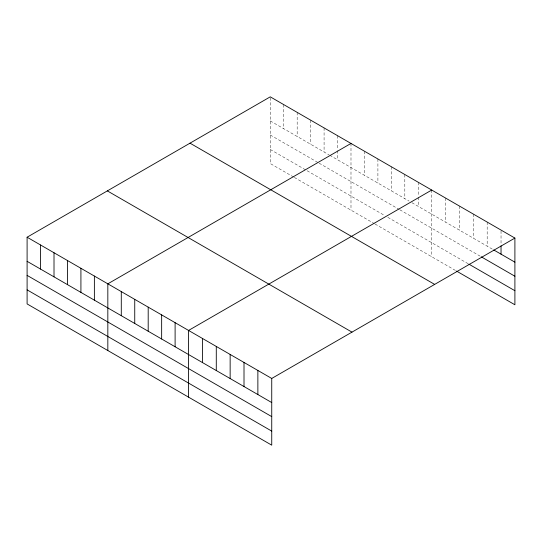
<?xml version="1.0" encoding="UTF-8"?>
<svg xmlns="http://www.w3.org/2000/svg" width="542" height="542" viewBox="0 0 542 542"><rect width="100%" height="100%" fill="white"/><g stroke="black" fill="none" stroke-linecap="round" stroke-linejoin="round"><path stroke-width="0.41" stroke-dasharray="2.71 2.03" d="M293.635 177.031L270.262 163.542L270.262 96.835M270.262 120.927L329.041 154.863M329.746 155.269L409.061 201.062M411.893 202.694L493.01 249.53M270.262 134.992L318.418 162.79M319.13 163.196L399.149 209.402M399.854 209.808L480.605 256.427M270.262 149.477L306.379 170.33M307.09 170.737L384.983 215.709M387.821 217.349L468.207 263.758M294.34 177.437L374.366 223.643M375.071 224.049L455.802 270.654M501.038 230.899L501.038 244.191M487.177 222.064L487.177 246.156M473.315 214.063L473.315 238.155M459.447 206.055L459.447 230.154M445.585 198.054L445.585 222.145M431.723 190.052L431.723 256.759M418.268 182.281L418.268 196.407M418.268 197.234L418.268 206.373M404.813 174.51L404.813 198.609M391.358 166.746L391.358 190.838M377.903 158.975L377.903 183.074M364.448 151.211L364.448 175.303M350.992 143.44L350.992 210.147M337.537 135.676L337.537 149.795M337.537 150.629L337.537 159.768M324.082 127.905L324.082 151.997M310.627 120.134L310.627 144.233M297.172 112.37L297.172 136.462M283.717 104.599L283.717 128.698"/><path stroke-width="0.81" d="M27.1 237.22L271.738 378.458L271.738 445.165L27.1 303.927L27.1 237.22L270.262 96.835L514.9 238.073L514.9 304.78L456.533 271.081M350.992 143.44L107.831 283.832L107.831 350.538M431.723 190.052L188.562 330.437L188.562 397.144M271.738 378.458L514.9 238.073M493.742 249.95L514.9 262.165M481.337 256.854L514.9 276.23M468.932 264.178L514.9 290.715M190.018 143.163L434.657 284.401M107.343 190.892L351.982 332.131M27.1 261.319L271.738 402.557M27.1 275.377L271.738 416.615M27.1 289.868L271.738 431.107M501.038 245.851L501.038 254.164M257.87 370.457L257.87 394.549M244.008 362.456L244.008 386.548M230.147 354.448L230.147 378.546M216.285 346.446L216.285 370.538M202.423 338.445L202.423 362.537M175.107 322.673L175.107 346.765M161.651 314.902L161.651 339.001M148.196 307.138L148.196 331.23M134.741 299.367L134.741 323.459M121.286 291.596L121.286 315.695M94.376 276.061L94.376 300.16M80.921 268.297L80.921 292.389M67.465 260.526L67.465 284.618M54.01 252.755L54.01 276.854M40.555 244.991L40.555 269.083"/></g></svg>
